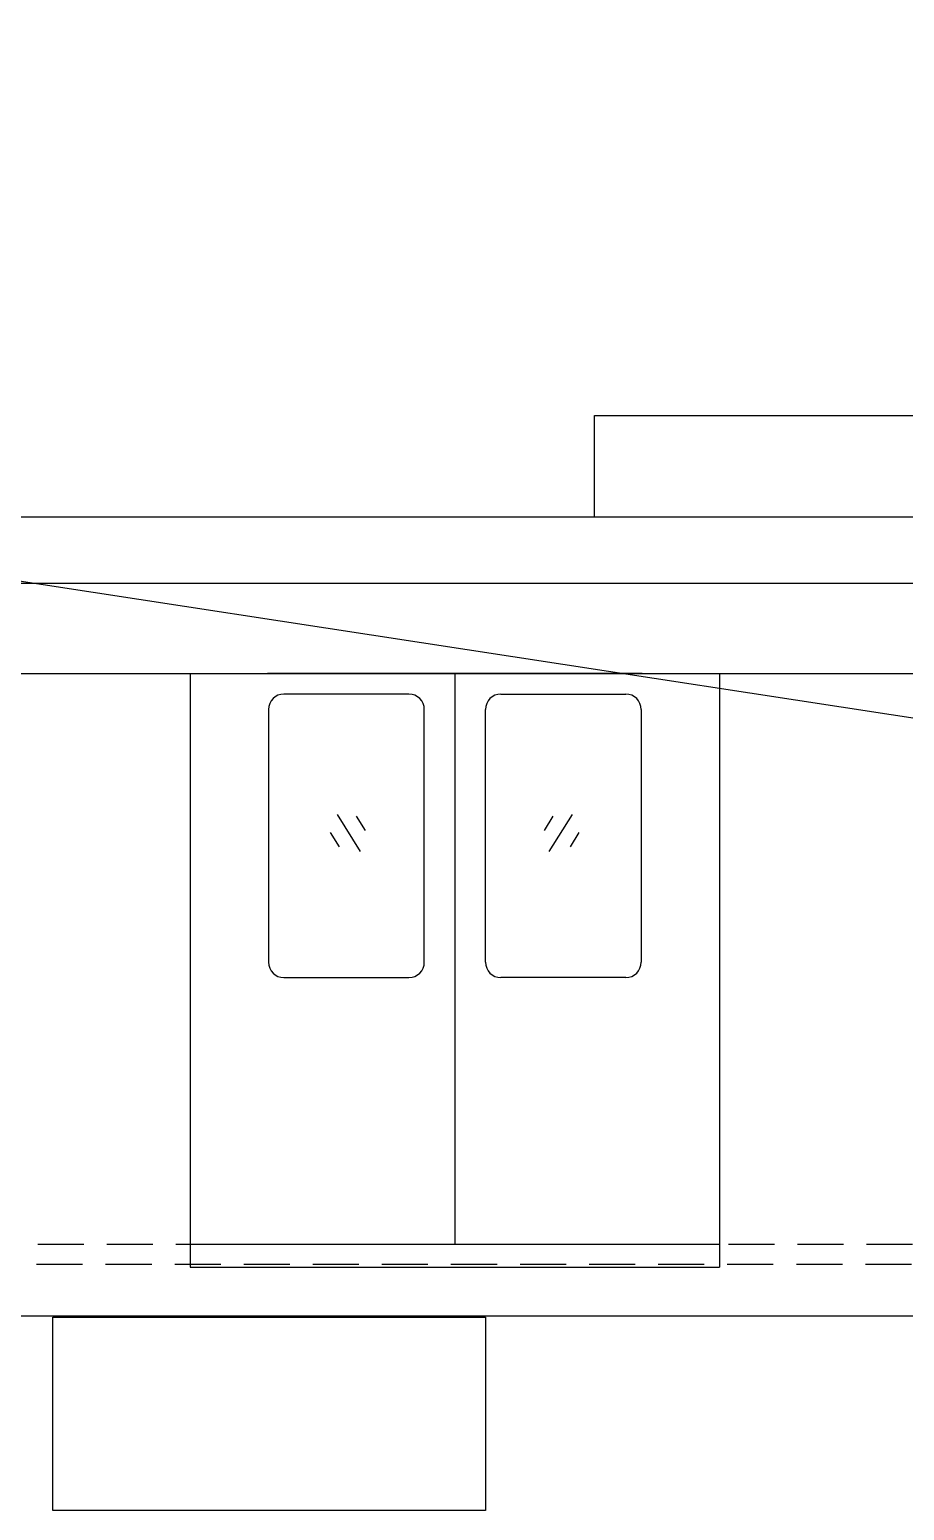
# Model space of a CAD drawing. Extents: x 39751 to 116307, y -36149 to -14965.
# Drawn here: x 59370 to 62220, y -21034 to -16207 of the extents above; entities that cross this region are included whole.
import ezdxf

# ---------------------------------------------------------------- set-up
doc = ezdxf.new("R2010")
doc.units = 0
doc.header["$LTSCALE"] = 1500
doc.linetypes.add('HIDDEN1', pattern=[0.15, 0.1, -0.05])
doc.linetypes.add('PHAN', pattern=[0.76, 0.57, -0.05, 0.02, -0.05, 0.02, -0.05])
for name, color, linetype in [('3', 3, 'Continuous'), ('confine0', 7, 'Continuous'), ('confine9', 1, 'PHAN')]:
    doc.layers.add(name, color=color, linetype=linetype)

msp = doc.modelspace()

# ---------------------------------------------------------------- linework, layer by layer
for p, q in [((45205.7, -18011), (67135.7, -18011)), ((45205.7, -18306), (67135.7, -18306)), ((59893.7, -20166), (61617.7, -20166)), ((59893.7, -20241), (61617.7, -20241)), ((45257.7, -20400), (67215.7, -20400))]:
    msp.add_line(p, q)
msp.add_lwpolyline([(59446.3, -20404), (60855.7, -20404), (60855.7, -21034), (59446.3, -21034)], close=True)
at = {"layer": '3'}
msp.add_line((47630.3, -16206.8), (64114.4, -18736.9), dxfattribs=at)
at = {"layer": 'confine0'}
for p, q in [((61210.7, -17795.3), (61210.7, -17465.3)), ((61210.7, -17465.3), (65010.7, -17465.3)), ((67215.7, -17796), (46387, -17796)), ((59893.7, -18306), (59893.7, -20241)), ((61365.7, -18306), (60145.7, -18306)), ((60755.7, -18306), (60755.7, -20166)), ((60755.7, -18306), (60755.7, -20166)), ((60755.7, -18306), (60755.7, -20166)), ((61617.7, -18306), (61617.7, -20241))]:
    msp.add_line(p, q, dxfattribs=at)
at = {"layer": 'confine0', "color": 0}
for p, q in [((60606.1, -18373), (60198.7, -18373)), ((60905.3, -18373), (61312.6, -18373)), ((60148.7, -18423), (60148.7, -19247)), ((60656.1, -19247), (60656.1, -18423)), ((60855.3, -19247), (60855.3, -18423)), ((61362.6, -18423), (61362.6, -19247)), ((60448.2, -18886.3), (60372.9, -18765.6)), ((60464.2, -18817.5), (60435.2, -18771)), ((61047.1, -18817.5), (61076.1, -18771)), ((61063.1, -18886.3), (61138.4, -18765.6)), ((60379.4, -18870.4), (60350.4, -18823.9)), ((61132, -18870.4), (61161, -18823.9)), ((60198.7, -19297), (60606.1, -19297)), ((61312.6, -19297), (60905.3, -19297))]:
    msp.add_line(p, q, dxfattribs=at)
for centre, start, end in [((60198.7, -18423), 90, 180), ((60606.1, -18423), 0, 90), ((60905.3, -18423), 90, 180), ((61312.6, -18423), 0, 90), ((60198.7, -19247), 180, 270), ((60606.1, -19247), 270, 0), ((60905.3, -19247), 180, 270), ((61312.6, -19247), 270, 0)]:
    msp.add_arc(centre, 50, start, end, dxfattribs=at)
at = {"layer": 'confine9', "color": 2, "linetype": 'HIDDEN1'}
for p, q in [((43646.6, -20166), (67135.7, -20166)), ((43643, -20231), (67135.7, -20231))]:
    msp.add_line(p, q, dxfattribs=at)

doc.saveas('drawing.dxf')
